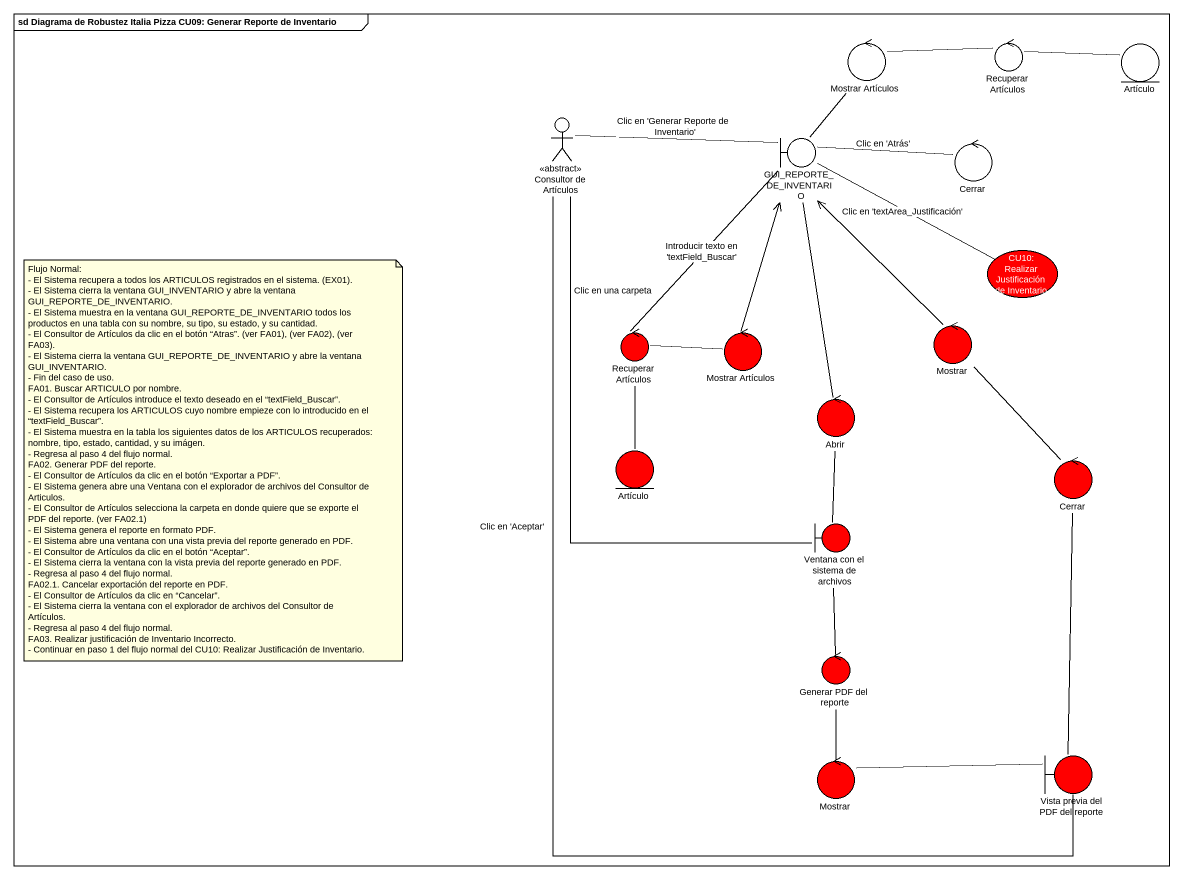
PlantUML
@startuml
mainframe sd Diagrama de Robustez Italia Pizza CU09: Generar Reporte de Inventario
control "Mostrar Artículos" as Mostrar_Artículos
control "Recuperar Artículos" as Recuperar_Artículos
entity Artículo
actor "Consultor de Artículos" as Consultor_de_Artículos <<abstract>>
boundary GUI_REPORTE_DE_INVENTARIO
control Cerrar
usecase "CU10: Realizar Justificación de Inventario" as CU10_Realizar_Justificación #FF0000
control "Recuperar Artículos" as Recuperar_Artículos_2 #FF0000
control "Mostrar Artículos" as Mostrar_Artículos_2 #FF0000
control Mostrar #FF0000
control Abrir #FF0000
entity "Artículo" as Artículo_2 #FF0000
control "Cerrar" as Cerrar_2 #FF0000
boundary "Ventana con el sistema de archivos" as Ventana_con_el_sistema_de #FF0000
control "Generar PDF del reporte" as Generar_PDF_del_reporte #FF0000
control "Mostrar" as Mostrar_2 #FF0000
boundary "Vista previa del PDF del reporte" as Vista_previa_del_PDF_del #FF0000
Mostrar_Artículos -right- Recuperar_Artículos
Recuperar_Artículos -right- Artículo
Consultor_de_Artículos -right- GUI_REPORTE_DE_INVENTARIO : Clic en 'Generar Reporte de Inventario'
Consultor_de_Artículos -- Ventana_con_el_sistema_de : Clic en una carpeta
Consultor_de_Artículos -- Vista_previa_del_PDF_del : Clic en 'Aceptar'
GUI_REPORTE_DE_INVENTARIO -up- Mostrar_Artículos
GUI_REPORTE_DE_INVENTARIO -right- Cerrar : Clic en 'Atrás'
GUI_REPORTE_DE_INVENTARIO -right- CU10_Realizar_Justificación : Clic en 'textArea_Justificación'
GUI_REPORTE_DE_INVENTARIO -- Recuperar_Artículos_2 : Introducir texto en 'textField_Buscar'
GUI_REPORTE_DE_INVENTARIO <-- Mostrar
GUI_REPORTE_DE_INVENTARIO -- Abrir
Recuperar_Artículos_2 -right- Mostrar_Artículos_2
Recuperar_Artículos_2 -- Artículo_2
Mostrar_Artículos_2 -up-> GUI_REPORTE_DE_INVENTARIO
Mostrar -- Cerrar_2
Abrir -- Ventana_con_el_sistema_de
Ventana_con_el_sistema_de -- Generar_PDF_del_reporte
Generar_PDF_del_reporte -- Mostrar_2
Mostrar_2 -right- Vista_previa_del_PDF_del
Vista_previa_del_PDF_del -up- Cerrar_2
note as N1
  Flujo Normal:
  - El Sistema recupera a todos los ARTICULOS registrados en el sistema. (EX01).
  - El Sistema cierra la ventana GUI_INVENTARIO y abre la ventana GUI_REPORTE_DE_INVENTARIO.
  - El Sistema muestra en la ventana GUI_REPORTE_DE_INVENTARIO todos los productos en una tabla con su nombre, su tipo, su estado, y su cantidad.
  - El Consultor de Artículos da clic en el botón “Atras”. (ver FA01), (ver FA02), (ver FA03).
  - El Sistema cierra la ventana GUI_REPORTE_DE_INVENTARIO y abre la ventana GUI_INVENTARIO.
  - Fin del caso de uso.
  FA01. Buscar ARTICULO por nombre.
  - El Consultor de Artículos introduce el texto deseado en el “textField_Buscar”.
  - El Sistema recupera los ARTICULOS cuyo nombre empieze con lo introducido en el “textField_Buscar”.
  - El Sistema muestra en la tabla los siguientes datos de los ARTICULOS recuperados: nombre, tipo, estado, cantidad, y su imágen.
  - Regresa al paso 4 del flujo normal.
  FA02. Generar PDF del reporte.
  - El Consultor de Artículos da clic en el botón “Exportar a PDF”.
  - El Sistema genera abre una Ventana con el explorador de archivos del Consultor de Articulos.
  - El Consultor de Artículos selecciona la carpeta en donde quiere que se exporte el PDF del reporte. (ver FA02.1)
  - El Sistema genera el reporte en formato PDF.
  - El Sistema abre una ventana con una vista previa del reporte generado en PDF.
  - El Consultor de Artículos da clic en el botón “Aceptar”.
  - El Sistema cierra la ventana con la vista previa del reporte generado en PDF.
  - Regresa al paso 4 del flujo normal.
  FA02.1. Cancelar exportación del reporte en PDF.
  - El Consultor de Artículos da clic en “Cancelar”.
  - El Sistema cierra la ventana con el explorador de archivos del Consultor de Artículos.
  - Regresa al paso 4 del flujo normal.
  FA03. Realizar justificación de Inventario Incorrecto.
  - Continuar en paso 1 del flujo normal del CU10: Realizar Justificación de Inventario.
end note
@enduml
